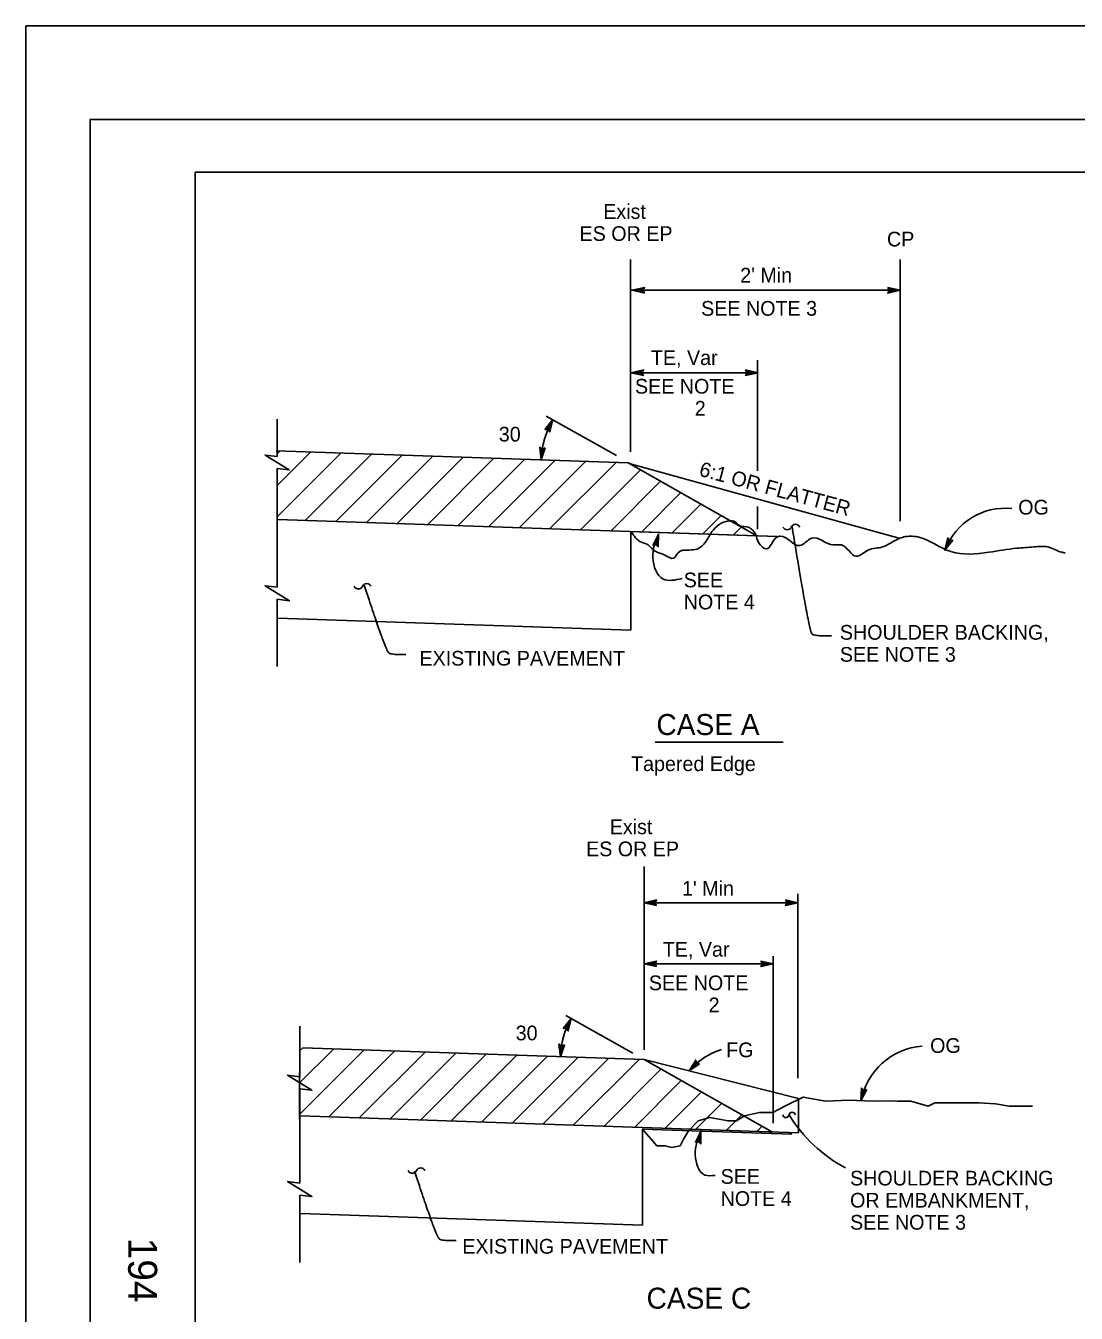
# Model space of a CAD drawing. Extents: x -894 to 866, y -476 to 714.
# Drawn here: x -894 to -394, y 101 to 714 of the extents above; entities that cross this region are included whole.
import ezdxf

# ---------------------------------------------------------------- set-up
doc = ezdxf.new("R2010")
doc.units = 0
for name, color, linetype in [('10 Sheet Format', 7, 'Continuous'), ('56 Stage 3 Anno', 7, 'Continuous'), ('57 Undefined', 7, 'Continuous'), ('59 Sndwall Anno', 7, 'Continuous'), ('60 Nongeo Data', 7, 'Continuous')]:
    doc.layers.add(name, color=color, linetype=linetype)

msp = doc.modelspace()

# ---------------------------------------------------------------- linework, layer by layer
at = {"layer": '10 Sheet Format'}
for p, q in [((-863.45, 668.96), (836.55, 668.96)), ((-863.45, 668.96), (-863.45, -431.04)), ((-813.45, 643.96), (811.55, 643.96)), ((-813.45, 643.96), (-813.45, -406.04))]:
    msp.add_line(p, q, dxfattribs=at)
for points in [[(-894.04, 713.56), (865.96, 713.56), (865.96, -476.44), (-894.04, -476.44)], [(-863.45, -431.04), (836.55, -431.04), (836.55, 668.96), (-863.45, 668.96)]]:
    msp.add_lwpolyline(points, close=True, dxfattribs=at)
at = {"layer": '56 Stage 3 Anno'}
for p, q in [((-606.49, 510.85), (-606.49, 602.42)), ((-478.26, 477.91), (-478.26, 602.42)), ((-606.49, 587.74), (-478.26, 587.74)), ((-546.08, 501.89), (-546.08, 554.55)), ((-606.49, 548.56), (-546.08, 548.56)), ((-774.46, 526.45), (-774.47, 516.53)), ((-774.47, 516.53), (-774.47, 508.7)), ((-774.46, 503.01), (-774.46, 495.18)), ((-774.5, 499.16), (-774.45, 454.38)), ((-774.46, 495.18), (-774.46, 450.45)), ((-546.08, 474.23), (-546.08, 485)), ((-774.45, 454.38), (-774.45, 446.55)), ((-774.45, 440.85), (-774.45, 433.02)), ((-774.45, 433.02), (-774.45, 408.8)), ((-600, 226.55), (-600, 313.71)), ((-526.85, 213.11), (-526.85, 300.65)), ((-600, 296.5), (-526.85, 296.5)), ((-538.53, 191.66), (-538.53, 271.05)), ((-600, 267.46), (-538.53, 267.46)), ((-763.76, 237.73), (-763.75, 221.53)), ((-763.75, 221.53), (-763.75, 213.7)), ((-763.79, 215.77), (-763.75, 170.99)), ((-763.75, 208), (-763.75, 200.17)), ((-763.75, 200.17), (-763.75, 175.95)), ((-763.75, 170.99), (-763.75, 163.16)), ((-763.75, 157.46), (-763.75, 149.63)), ((-763.75, 149.63), (-763.75, 125.41))]:
    msp.add_line(p, q, dxfattribs=at)
for points in [[(-599.76, 586.42), (-605.66, 587.74), (-599.76, 589.05), (-599.97, 588.7), (-604.29, 587.74), (-599.97, 586.77), (-600.18, 587.12), (-602.94, 587.74), (-600.18, 588.35), (-600.39, 588), (-601.58, 587.74), (-600.38, 587.47), (-600.55, 587.74), (-599.76, 589.05), (-600.55, 587.74)], [(-484.11, 589.06), (-478.21, 587.74), (-484.11, 586.43), (-483.9, 586.78), (-479.58, 587.73), (-483.9, 588.71), (-483.7, 588.36), (-480.93, 587.74), (-483.69, 587.13), (-483.48, 587.48), (-482.29, 587.74), (-483.49, 588.01), (-483.33, 587.74), (-484.11, 586.43), (-483.33, 587.74)], [(-600.23, 547.24), (-606.14, 548.56), (-600.23, 549.87), (-600.44, 549.52), (-604.77, 548.56), (-600.44, 547.59), (-600.65, 547.94), (-603.42, 548.55), (-600.65, 549.17), (-600.86, 548.82), (-602.06, 548.55), (-600.86, 548.29), (-601.02, 548.56), (-600.23, 549.87), (-601.02, 548.56)], [(-551.71, 549.88), (-545.8, 548.56), (-551.71, 547.25), (-551.5, 547.6), (-547.17, 548.55), (-551.5, 549.53), (-551.29, 549.18), (-548.52, 548.56), (-551.29, 547.94), (-551.08, 548.29), (-549.88, 548.56), (-551.08, 548.83), (-550.92, 548.56), (-551.71, 547.25), (-550.92, 548.56)], [(-647.21, 521.53), (-643.43, 526.25), (-644.85, 520.37), (-645.08, 520.72), (-644.03, 525.02), (-646.81, 521.56), (-646.4, 521.6), (-644.63, 523.81), (-645.3, 521.06), (-645.52, 521.4), (-645.23, 522.59), (-646, 521.63), (-645.68, 521.66), (-644.85, 520.37), (-645.68, 521.66)], [(-647.01, 512.82), (-648.9, 507.07), (-649.62, 513.08), (-649.3, 512.83), (-648.77, 508.43), (-647.38, 512.65), (-647.74, 512.47), (-648.63, 509.78), (-648.97, 512.59), (-648.64, 512.35), (-648.49, 511.13), (-648.11, 512.3), (-648.4, 512.16), (-649.62, 513.08), (-648.4, 512.16)], [(-595.81, 466.37), (-593.17, 471.81), (-593.25, 465.76), (-593.54, 466.05), (-593.48, 470.48), (-595.42, 466.49), (-595.04, 466.61), (-593.8, 469.17), (-593.84, 466.33), (-594.13, 466.62), (-594.11, 467.84), (-594.65, 466.74), (-594.35, 466.83), (-593.25, 465.76), (-594.35, 466.83)], [(-453.17, 468.87), (-456.91, 464.12), (-455.54, 470.01), (-455.32, 469.67), (-456.33, 465.35), (-453.58, 468.83), (-453.98, 468.8), (-455.74, 466.57), (-455.09, 469.33), (-454.87, 468.99), (-455.15, 467.79), (-454.39, 468.76), (-454.7, 468.73), (-455.54, 470.01), (-454.7, 468.73)], [(-594.09, 295.18), (-600, 296.5), (-594.09, 297.81), (-594.3, 297.46), (-598.63, 296.5), (-594.3, 295.53), (-594.51, 295.88), (-597.28, 296.5), (-594.51, 297.11), (-594.72, 296.76), (-595.92, 296.5), (-594.72, 296.23), (-594.88, 296.5), (-594.09, 297.81), (-594.88, 296.5)], [(-532.76, 297.82), (-526.85, 296.5), (-532.76, 295.19), (-532.55, 295.54), (-528.22, 296.5), (-532.55, 297.47), (-532.34, 297.12), (-529.57, 296.5), (-532.34, 295.89), (-532.13, 296.24), (-530.93, 296.5), (-532.13, 296.77), (-531.97, 296.5), (-532.76, 295.19), (-531.97, 296.5)], [(-594.09, 266.14), (-600, 267.46), (-594.09, 268.77), (-594.3, 268.42), (-598.63, 267.46), (-594.3, 266.49), (-594.51, 266.84), (-597.28, 267.45), (-594.51, 268.07), (-594.72, 267.72), (-595.92, 267.45), (-594.72, 267.18), (-594.88, 267.46), (-594.09, 268.77), (-594.88, 267.46)], [(-544.43, 268.78), (-538.53, 267.46), (-544.43, 266.15), (-544.22, 266.5), (-539.9, 267.45), (-544.22, 268.43), (-544.02, 268.08), (-541.25, 267.46), (-544.01, 266.84), (-543.8, 267.19), (-542.61, 267.46), (-543.81, 267.73), (-543.64, 267.46), (-544.43, 266.15), (-543.64, 267.46)], [(-638.43, 236.71), (-634.67, 241.45), (-636.06, 235.57), (-636.28, 235.91), (-635.26, 240.22), (-638.02, 236.75), (-637.62, 236.78), (-635.85, 239.01), (-636.51, 236.25), (-636.73, 236.59), (-636.45, 237.78), (-637.21, 236.82), (-636.9, 236.85), (-636.06, 235.57), (-636.9, 236.85)], [(-637.91, 228.99), (-639.79, 223.24), (-640.52, 229.24), (-640.2, 229), (-639.66, 224.6), (-638.28, 228.81), (-638.64, 228.64), (-639.52, 225.94), (-639.87, 228.76), (-639.54, 228.51), (-639.39, 227.3), (-639.01, 228.47), (-639.3, 228.33), (-640.52, 229.24), (-639.3, 228.33)], [(-573.57, 219.82), (-578.63, 216.5), (-575.45, 221.65), (-575.35, 221.25), (-577.68, 217.49), (-573.96, 219.91), (-574.36, 220), (-576.73, 218.45), (-575.24, 220.86), (-575.14, 220.47), (-575.79, 219.42), (-574.76, 220.1), (-575.06, 220.17), (-575.45, 221.65), (-575.06, 220.17)], [(-494.06, 207.67), (-496.86, 202.31), (-496.6, 208.35), (-496.31, 208.06), (-496.51, 203.63), (-494.45, 207.56), (-494.84, 207.45), (-496.15, 204.93), (-496.03, 207.76), (-495.75, 207.47), (-495.8, 206.25), (-495.23, 207.34), (-495.53, 207.25), (-496.6, 208.35), (-495.53, 207.25)], [(-575.61, 182.42), (-572.97, 187.87), (-573.05, 181.82), (-573.34, 182.11), (-573.28, 186.54), (-575.22, 182.55), (-574.83, 182.67), (-573.6, 185.22), (-573.63, 182.39), (-573.93, 182.68), (-573.91, 183.9), (-574.45, 182.79), (-574.14, 182.89), (-573.05, 181.82), (-574.14, 182.89)]]:
    msp.add_lwpolyline(points, close=True, dxfattribs=at)
for points in [[(-774.47, 508.7), (-780.23, 509.41), (-768.7, 502.3), (-774.46, 503.01)], [(-774.45, 446.55), (-780.21, 447.26), (-768.69, 440.14), (-774.45, 440.85)], [(-763.75, 213.7), (-769.51, 214.41), (-757.99, 207.29), (-763.75, 208)], [(-763.75, 163.16), (-769.51, 163.87), (-757.99, 156.75), (-763.75, 157.46)]]:
    msp.add_lwpolyline(points, dxfattribs=at)
for centre, radius, start, end in [((-531.94, 476.05), 2.18, 204.25116, 335.74884), ((-527.98, 474.27), 2.18, 24.25116, 155.74884), ((-735.86, 447.91), 2.18, 204.25116, 335.74884), ((-731.89, 446.13), 2.18, 24.25116, 155.74884), ((-553.91, 195.72), 32.29, 106.70315, 139.94469), ((-465.16, 196.14), 32.29, 94.698, 168.99728), ((-710.18, 170), 2.18, 204.25116, 335.74884), ((-706.21, 168.21), 2.18, 24.25116, 155.74884)]:
    msp.add_arc(centre, radius, start, end, dxfattribs=at)
for centre, major_axis in [((-529.55, 194.71), (0, 2.18)), ((-532.56, 196.5), (0, -2.18))]:
    msp.add_ellipse(centre, major_axis=major_axis, ratio=0.759871, start_param=5.135652, end_param=7.430719, dxfattribs=at)
for points in [[(-593.17, 471.81), (-595.84, 460.47), (-590.97, 450.44), (-581.91, 450.7)], [(-572.97, 187.87), (-575.64, 176.53), (-571.05, 166.97), (-566.17, 166.84)]]:
    msp.add_spline(points, degree=3, dxfattribs=at)
for points in [[(-529.58, 475.3), (-521.55, 425.36), (-518.62, 423.13), (-510.84, 423.48)], [(-733.1, 447.52), (-722.84, 416.31), (-719.95, 414.34), (-713.37, 414.51)], [(-709.15, 168.83), (-698.89, 137.62), (-696, 135.64), (-689.42, 135.82)]]:
    msp.add_open_spline(points, degree=2, dxfattribs=at)
at = {"layer": '57 Undefined'}
msp.add_line((-594.76, 372.88), (-533.78, 372.88), dxfattribs=at)
at = {"layer": '59 Sndwall Anno'}
for p, q in [((-774.5, 494.98), (-758.67, 510.81)), ((-774.46, 510.05), (-773.2, 511.31)), ((-774.45, 480), (-744.13, 510.32)), ((-761.04, 478.37), (-729.59, 509.82)), ((-746.5, 477.88), (-715.05, 509.33)), ((-731.96, 477.38), (-700.52, 508.83)), ((-717.43, 476.89), (-685.98, 508.33)), ((-702.89, 476.39), (-671.44, 507.84)), ((-688.35, 475.9), (-656.91, 507.34)), ((-673.81, 475.4), (-642.37, 506.85)), ((-659.28, 474.91), (-627.83, 506.35)), ((-644.74, 474.41), (-613.29, 505.86)), ((-630.2, 473.91), (-601.75, 502.36)), ((-615.67, 473.42), (-592.15, 496.94)), ((-601.13, 472.92), (-582.54, 491.51)), ((-586.59, 472.43), (-572.93, 486.09)), ((-572.05, 471.93), (-563.32, 480.66)), ((-557.52, 471.44), (-553.72, 475.24)), ((-763.79, 210.86), (-747.73, 226.92)), ((-763.69, 225.99), (-762.27, 227.41)), ((-763.68, 195.94), (-733.19, 226.42)), ((-749.97, 194.62), (-718.66, 225.93)), ((-735.43, 194.12), (-704.12, 225.43)), ((-720.89, 193.62), (-689.58, 224.93)), ((-706.36, 193.13), (-675.05, 224.44)), ((-691.82, 192.63), (-660.51, 223.94)), ((-677.28, 192.14), (-645.97, 223.45)), ((-662.74, 191.64), (-631.43, 222.95)), ((-648.21, 191.15), (-616.9, 222.46)), ((-633.67, 190.65), (-602.36, 221.96)), ((-619.13, 190.15), (-591.95, 217.34)), ((-604.59, 189.66), (-582.34, 211.91)), ((-590.06, 189.16), (-572.74, 206.49)), ((-575.52, 188.67), (-563.13, 201.06)), ((-560.98, 188.17), (-553.52, 195.64)), ((-546.45, 187.68), (-543.91, 190.21))]:
    msp.add_line(p, q, dxfattribs=at)
at = {"layer": '60 Nongeo Data'}
for p, q in [((-646.48, 527.97), (-613.16, 509.16)), ((-607.51, 505.66), (-774.97, 511.37)), ((-607.6, 505.66), (-546.31, 471.05)), ((-607.1, 505.38), (-478.18, 469.73)), ((-546.31, 471.05), (-774.11, 478.82)), ((-606.26, 426.07), (-606.26, 473.1)), ((-606.26, 473.1), (-536.71, 470.73)), ((-606.26, 426.07), (-774.11, 431.79)), ((-637.25, 242.92), (-605.37, 224.91)), ((-600, 221.88), (-762.27, 227.41)), ((-526.6, 203.41), (-600, 221.88)), ((-600, 221.88), (-538.97, 187.42)), ((-526.6, 187), (-526.6, 203.41)), ((-526.6, 187), (-763.38, 195.07)), ((-600.73, 143.16), (-600.73, 188.82)), ((-600.73, 188.82), (-529.77, 186.4)), ((-600.73, 143.16), (-763.4, 148.71))]:
    msp.add_line(p, q, dxfattribs=at)
msp.add_lwpolyline([(-600.73, 188.82), (-593.87, 180.92), (-589.93, 180.92), (-586.79, 180.14), (-582.85, 180.92), (-581.28, 184.07), (-578.92, 188), (-574.2, 192.72), (-568.69, 194.3), (-560.04, 192.72), (-556.11, 192.72), (-552.18, 195.08), (-545.1, 196.66), (-538.8, 196.66), (-532.71, 199.84), (-524.33, 204.03), (-513.74, 202.06), (-502.4, 202.55), (-491.32, 202.06), (-481.95, 202.31), (-479.36, 202.06), (-473.07, 202.06), (-464.86, 199.8), (-461.71, 201.37), (-454.63, 201.37), (-440.8, 201.32), (-432.92, 200.83), (-426.32, 199.8), (-419.24, 199.8), (-415.29, 199.8)], dxfattribs=at)
for centre, radius, start, end in [((-607.51, 505.66), 41.41, 150.17581, 178.04734), ((-428.37, 453.94), 30.15, 83.78486, 159.84921), ((-600, 221.88), 39.81, 150.54876, 178.04734), ((-470.65, 233.02), 71.06, 211.77746, 241.87068)]:
    msp.add_arc(centre, radius, start, end, dxfattribs=at)
msp.add_spline([(-606.26, 473.1), (-601.16, 467.91), (-598.01, 466.65), (-597.19, 465.91), (-593.75, 463.19), (-590.17, 461.82), (-585.97, 460.29), (-582.91, 463.73), (-581.38, 464.12), (-573.99, 465.05), (-570.98, 467.77), (-567.7, 472.97), (-559.82, 478.08), (-556.52, 477.51), (-554.52, 475.79), (-550.36, 475.08), (-549.22, 474.36), (-548.07, 473.36), (-547.18, 472.02), (-545.35, 467.49), (-541.81, 464.78), (-536.82, 470.32), (-535.26, 470.86), (-526.02, 466.34), (-520.34, 469.81), (-509.92, 466.65), (-506.13, 466.65), (-499.19, 461.28), (-493.51, 464.13), (-486.56, 465.7), (-481.51, 468.23), (-476.46, 470.44), (-469.83, 470.44), (-454.04, 463.49), (-436.05, 463.18), (-422.79, 465.07), (-414.58, 465.7), (-407.95, 465.7), (-401.32, 463.18), (-399.74, 462.86)], degree=3, dxfattribs=at)

# ---------------------------------------------------------------- texts
at = {"layer": '10 Sheet Format'}
msp.add_text('194', height=13.779, rotation=270, dxfattribs=at).set_placement((-845.33, 137.16))
at = {"layer": '57 Undefined'}
for s, height, p in [('Exist', 7, (-619.42, 621.73)), ('ES OR EP', 7, (-630.68, 611.23)), ('CP', 7, (-484.47, 608.6)), ("2' Min", 7, (-554.28, 591.45)), ('SEE NOTE 3', 7, (-572.87, 575.66)), ('TE, Var', 7, (-596.74, 552.21)), ('SEE NOTE ', 7, (-604.32, 538.61)), ('2', 7, (-575.89, 528.11)), ('30', 7, (-669.08, 515.83)), ('OG', 7, (-422.07, 481.1)), ('SEE', 7, (-581.15, 446.5)), ('NOTE 4', 7, (-581.15, 436)), ('SHOULDER BACKING,', 7, (-506.89, 421.59)), ('EXISTING PAVEMENT ', 7, (-706.82, 409.27)), ('SEE NOTE 3', 7, (-506.89, 411.09)), ('CASE A', 10, (-594.12, 376.23)), ('Tapered Edge', 7, (-606.18, 359.1)), ('Exist', 7, (-616.32, 329.1)), ('ES OR EP', 7, (-627.58, 318.6)), ("1' Min", 7, (-581.95, 299.82)), ('TE, Var', 7, (-591.1, 270.83)), ('SEE NOTE ', 7, (-597.72, 254.89)), ('2', 7, (-569.29, 244.39)), ('30', 7, (-661.05, 231.06)), ('FG', 7, (-560.94, 223.03)), ('OG', 7, (-463.96, 225.07)), ('SEE', 7, (-563.59, 162.81)), ('SHOULDER BACKING', 7, (-502.03, 162.02)), ('NOTE 4', 7, (-563.59, 152.31)), ('OR EMBANKMENT,', 7, (-502.03, 151.52)), ('SEE NOTE 3', 7, (-502.03, 141.02)), ('EXISTING PAVEMENT ', 7, (-686.42, 129.6)), ('CASE C', 10, (-598.8, 103.42))]:
    msp.add_text(s, height=height, dxfattribs=at).set_placement(p)
msp.add_text('6:1 OR FLATTER', height=7, rotation=344.85095, dxfattribs=at).set_placement((-574.26, 499.65))

doc.saveas('drawing.dxf')
